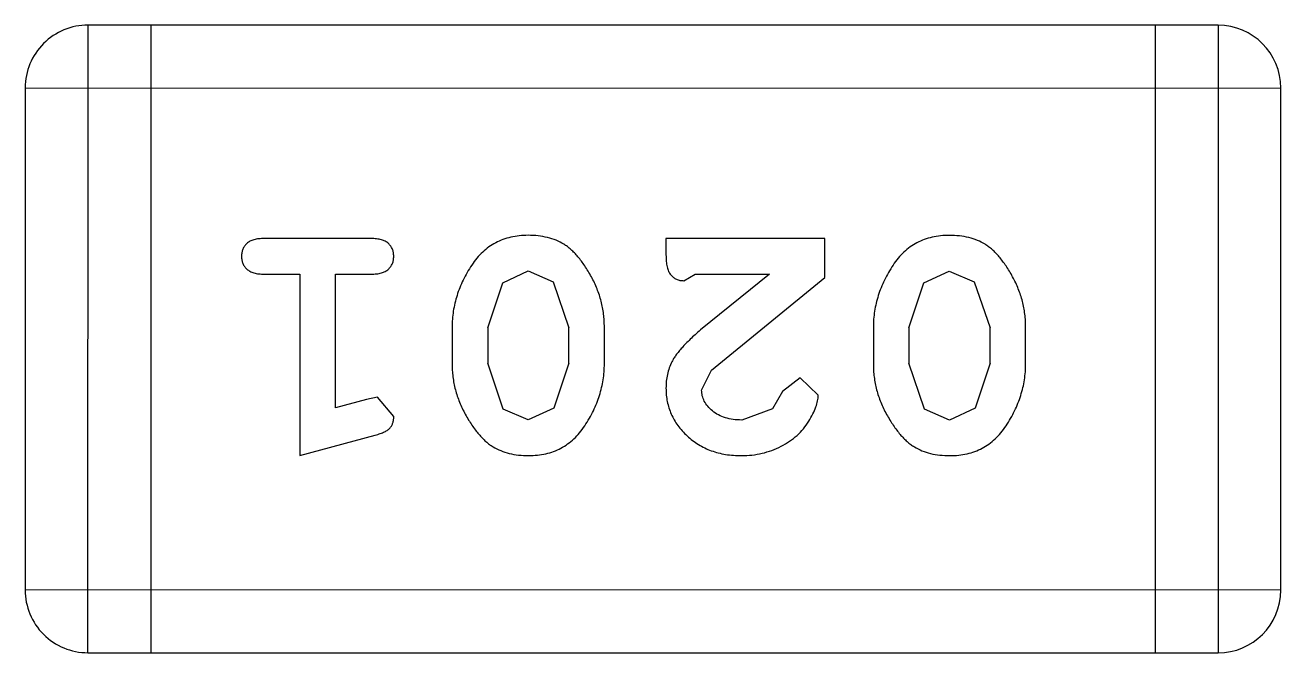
# Model space of a CAD drawing. Header units: millimetres. Extents: x 3 to 124, y -45 to 11.
# Drawn here: x 105.639 to 106.249, y -2.097 to -1.792 of the extents above; entities that cross this region are included whole.
import ezdxf

# ---------------------------------------------------------------- set-up
doc = ezdxf.new("R2010")
doc.units = ezdxf.units.MM
doc.header["$LTSCALE"] = 1.21
doc.header["$MEASUREMENT"] = 0
doc.layers.get('0').update_dxf_attribs({"linetype": 'CONTINUOUS'})

msp = doc.modelspace()

# ---------------------------------------------------------------- linework, layer by layer
at = {"color": 6, "linetype": 'Continuous'}
for p, q in [((105.6694, -2.09705), (105.66945, -1.79225)), ((106.21809, -1.79235), (105.66945, -1.79225)), ((105.69993, -1.79225), (105.69988, -2.09705)), ((106.18761, -1.79234), (106.18756, -2.09714)), ((106.21809, -1.79235), (106.21804, -2.09715)), ((105.63896, -1.82272), (105.63892, -2.06656)), ((105.63896, -1.82272), (106.24856, -1.82283)), ((106.24852, -2.06667), (106.24856, -1.82283)), ((105.80689, -1.89591), (105.75497, -1.8959)), ((105.95004, -1.89593), (105.95004, -1.9038)), ((106.02713, -1.89595), (105.95004, -1.89593)), ((106.02713, -1.91482), (106.02713, -1.89595)), ((105.75497, -1.9132), (105.77227, -1.9132)), ((105.77227, -1.9132), (105.77226, -2.0013)), ((105.78957, -1.97817), (105.78958, -1.91321)), ((105.78958, -1.91321), (105.80688, -1.91321)), ((105.87077, -1.91745), (105.88306, -1.91165)), ((105.88306, -1.91165), (105.8952, -1.91694)), ((105.95869, -1.91638), (105.9642, -1.91324)), ((105.9642, -1.91324), (106.00038, -1.91325)), ((106.00038, -1.91325), (105.9668, -1.94028)), ((106.07528, -1.91749), (106.08757, -1.91169)), ((106.08757, -1.91169), (106.09971, -1.91698)), ((105.86351, -1.93923), (105.87077, -1.91745)), ((105.8952, -1.91694), (105.90284, -1.93923)), ((105.97211, -1.9598), (106.02713, -1.91482)), ((106.06802, -1.93926), (106.07528, -1.91749)), ((106.09971, -1.91698), (106.10735, -1.93927)), ((105.84621, -1.93895), (105.8462, -1.9567)), ((105.86351, -1.93923), (105.86351, -1.95643)), ((105.90284, -1.95644), (105.90284, -1.93923)), ((105.92014, -1.95671), (105.92015, -1.93897)), ((106.05072, -1.93899), (106.05072, -1.95674)), ((106.06802, -1.93926), (106.06802, -1.95647)), ((106.10735, -1.95648), (106.10735, -1.93927)), ((106.12465, -1.95675), (106.12466, -1.939)), ((105.87108, -1.97873), (105.86351, -1.95643)), ((105.90284, -1.95644), (105.89558, -1.97822)), ((106.07559, -1.97877), (106.06802, -1.95647)), ((106.10735, -1.95648), (106.10009, -1.97826)), ((105.96734, -1.96951), (105.97211, -1.9598)), ((106.01515, -1.96359), (106.00666, -1.97015)), ((106.02397, -1.97202), (106.01515, -1.96359)), ((105.80459, -1.97402), (105.78957, -1.97817)), ((105.80999, -1.97299), (105.80459, -1.97402)), ((105.81788, -1.98226), (105.80999, -1.97299)), ((106.00666, -1.97015), (106.0017, -1.97866)), ((105.88322, -1.98402), (105.87108, -1.97873)), ((105.89558, -1.97822), (105.88322, -1.98402)), ((106.0017, -1.97866), (105.98683, -1.98404)), ((106.08773, -1.98405), (106.07559, -1.97877)), ((106.10009, -1.97826), (106.08773, -1.98405)), ((105.77226, -2.0013), (105.80884, -1.99143)), ((106.24852, -2.06667), (105.63892, -2.06656)), ((105.6694, -2.09705), (106.21804, -2.09715))]:
    msp.add_line(p, q, dxfattribs=at)
for centre, start, end in [((105.66944, -1.82273), 89.98961, 179.98961), ((106.21808, -1.82283), 359.98961, 89.98961), ((105.6694, -2.06657), 179.98961, 269.98961), ((106.21804, -2.06667), 269.98961, 359.98961)]:
    msp.add_arc(centre, 0.03048, start, end, dxfattribs=at)
for points, knots in [([(105.75497, -1.8959), (105.75408, -1.89592), (105.75239, -1.89596), (105.75007, -1.89643), (105.74811, -1.89714), (105.74657, -1.89823), (105.74539, -1.89955), (105.74456, -1.90107), (105.74405, -1.90275), (105.74399, -1.90394), (105.74396, -1.90455)], [0, 0, 0, 0, 0.169012, 0.317488, 0.445429, 0.560977, 0.67065, 0.776666, 0.88492, 1, 1, 1, 1]), ([(105.8179, -1.90456), (105.81786, -1.90395), (105.8178, -1.90277), (105.81729, -1.90108), (105.81646, -1.89958), (105.81531, -1.89823), (105.81375, -1.89716), (105.81179, -1.89644), (105.80946, -1.89597), (105.80778, -1.89593), (105.80689, -1.89591)], [0, 0, 0, 0, 0.115051, 0.223278, 0.329269, 0.437893, 0.554681, 0.682591, 0.83103, 1, 1, 1, 1]), ([(105.88311, -1.89435), (105.88167, -1.89438), (105.87885, -1.89446), (105.87476, -1.89517), (105.87092, -1.89629), (105.86734, -1.89788), (105.86402, -1.8999), (105.86098, -1.90243), (105.85817, -1.90537), (105.85572, -1.90876), (105.85352, -1.91235), (105.85156, -1.91602), (105.84991, -1.91974), (105.84855, -1.9235), (105.84752, -1.92731), (105.84674, -1.93115), (105.8463, -1.93504), (105.84624, -1.93765), (105.84621, -1.93895)], [0, 0, 0, 0, 0.067217, 0.131051, 0.19272, 0.252824, 0.312745, 0.373449, 0.436041, 0.501494, 0.567761, 0.632087, 0.695096, 0.757109, 0.817993, 0.878657, 0.939311, 1, 1, 1, 1]), ([(105.92015, -1.93897), (105.92013, -1.93789), (105.92009, -1.93577), (105.91978, -1.93259), (105.9193, -1.92946), (105.9186, -1.92637), (105.91774, -1.92332), (105.91659, -1.92033), (105.91534, -1.91736), (105.91386, -1.91449), (105.91229, -1.91175), (105.91067, -1.90921), (105.90902, -1.9069), (105.90738, -1.90479), (105.90568, -1.90293), (105.90398, -1.90126), (105.90224, -1.89983), (105.89988, -1.89824), (105.8967, -1.89663), (105.89251, -1.89532), (105.88794, -1.89449), (105.88475, -1.89439), (105.88311, -1.89435)], [0, 0, 0, 0, 0.049886, 0.09882, 0.148132, 0.19689, 0.246038, 0.295176, 0.345305, 0.395692, 0.445312, 0.491875, 0.535813, 0.577009, 0.616081, 0.652689, 0.687585, 0.720206, 0.785062, 0.85223, 0.923759, 1, 1, 1, 1]), ([(106.08762, -1.89438), (106.08618, -1.89442), (106.08336, -1.89449), (106.07927, -1.89521), (106.07543, -1.89633), (106.07186, -1.89792), (106.06853, -1.89994), (106.06549, -1.90246), (106.06268, -1.9054), (106.06023, -1.90879), (106.05803, -1.91239), (106.05607, -1.91606), (106.05442, -1.91978), (106.05306, -1.92354), (106.05203, -1.92735), (106.05126, -1.93119), (106.05081, -1.93508), (106.05075, -1.93769), (106.05072, -1.93899)], [0, 0, 0, 0, 0.067217, 0.131051, 0.19272, 0.252824, 0.312745, 0.373449, 0.436041, 0.501494, 0.567761, 0.632087, 0.695096, 0.757109, 0.817993, 0.878657, 0.939311, 1, 1, 1, 1]), ([(106.12466, -1.939), (106.12464, -1.93793), (106.1246, -1.9358), (106.12429, -1.93263), (106.12381, -1.9295), (106.12311, -1.9264), (106.12225, -1.92336), (106.12111, -1.92037), (106.11985, -1.9174), (106.11837, -1.91452), (106.1168, -1.91179), (106.11518, -1.90924), (106.11353, -1.90694), (106.11189, -1.90482), (106.11019, -1.90297), (106.10849, -1.90129), (106.10675, -1.89987), (106.10439, -1.89827), (106.10121, -1.89667), (106.09702, -1.89535), (106.09245, -1.89452), (106.08926, -1.89443), (106.08762, -1.89438)], [0, 0, 0, 0, 0.049886, 0.09882, 0.148132, 0.19689, 0.246038, 0.295176, 0.345305, 0.395692, 0.445312, 0.491875, 0.535813, 0.577009, 0.616081, 0.652689, 0.687585, 0.720206, 0.785062, 0.85223, 0.923759, 1, 1, 1, 1]), ([(105.74396, -1.90455), (105.74399, -1.90516), (105.74405, -1.90634), (105.74456, -1.90802), (105.7454, -1.90952), (105.74656, -1.91084), (105.74811, -1.91193), (105.75006, -1.91268), (105.75239, -1.91314), (105.75407, -1.91318), (105.75497, -1.9132)], [0, 0, 0, 0, 0.11517, 0.223509, 0.328254, 0.438012, 0.553651, 0.682263, 0.830856, 1, 1, 1, 1]), ([(105.80688, -1.91321), (105.80778, -1.91319), (105.80946, -1.91315), (105.81179, -1.91269), (105.81374, -1.91193), (105.81531, -1.91087), (105.81645, -1.90952), (105.8173, -1.90804), (105.8178, -1.90635), (105.81786, -1.90517), (105.8179, -1.90456)], [0, 0, 0, 0, 0.169102, 0.317658, 0.446239, 0.563118, 0.671828, 0.776546, 0.884858, 1, 1, 1, 1]), ([(105.95004, -1.9038), (105.95006, -1.90487), (105.9501, -1.90684), (105.95055, -1.90955), (105.95121, -1.9118), (105.95228, -1.91353), (105.95359, -1.91483), (105.95511, -1.91573), (105.95683, -1.91631), (105.95806, -1.91636), (105.95869, -1.91638)], [0, 0, 0, 0, 0.1844, 0.34094, 0.473574, 0.586824, 0.690029, 0.789175, 0.890445, 1, 1, 1, 1]), ([(105.9668, -1.94028), (105.96592, -1.94105), (105.96423, -1.94254), (105.96186, -1.94476), (105.95975, -1.94687), (105.95787, -1.94885), (105.95626, -1.95072), (105.95491, -1.95249), (105.95378, -1.95413), (105.95267, -1.95618), (105.95159, -1.95874), (105.95068, -1.9619), (105.95012, -1.9652), (105.95006, -1.96743), (105.95003, -1.96857)], [0, 0, 0, 0, 0.103002, 0.197728, 0.285279, 0.365235, 0.437224, 0.502446, 0.560545, 0.611446, 0.707576, 0.80349, 0.900532, 1, 1, 1, 1]), ([(105.8462, -1.9567), (105.84622, -1.95777), (105.84626, -1.95992), (105.84655, -1.96311), (105.84709, -1.96625), (105.84776, -1.96935), (105.84868, -1.9724), (105.84979, -1.97541), (105.85109, -1.97838), (105.85258, -1.98126), (105.85419, -1.98399), (105.85581, -1.98655), (105.85747, -1.98886), (105.85914, -1.99097), (105.86085, -1.99282), (105.86256, -1.99447), (105.86429, -1.9959), (105.86666, -1.99746), (105.86983, -1.99906), (105.874, -2.00038), (105.87855, -2.00117), (105.8817, -2.00127), (105.88334, -2.00132)], [0, 0, 0, 0, 0.049855, 0.099516, 0.148482, 0.19758, 0.246804, 0.296268, 0.346517, 0.397047, 0.446826, 0.49336, 0.537801, 0.579207, 0.617974, 0.654833, 0.689171, 0.722088, 0.786392, 0.853518, 0.924186, 1, 1, 1, 1]), ([(105.88334, -2.00132), (105.88477, -2.00128), (105.88758, -2.00121), (105.89167, -2.0005), (105.8955, -1.99938), (105.89908, -1.9978), (105.90238, -1.99573), (105.90543, -1.99322), (105.90822, -1.99025), (105.91068, -1.98686), (105.91288, -1.98327), (105.91481, -1.97959), (105.91647, -1.97589), (105.91779, -1.97212), (105.91886, -1.96833), (105.9196, -1.96449), (105.92006, -1.96062), (105.92011, -1.95802), (105.92014, -1.95671)], [0, 0, 0, 0, 0.06692, 0.130834, 0.19258, 0.252759, 0.312631, 0.373411, 0.436359, 0.501894, 0.568244, 0.632472, 0.69556, 0.757163, 0.818592, 0.878885, 0.939235, 1, 1, 1, 1]), ([(106.05072, -1.95674), (106.05074, -1.95781), (106.05077, -1.95996), (106.05106, -1.96314), (106.0516, -1.96628), (106.05227, -1.96939), (106.05319, -1.97244), (106.0543, -1.97545), (106.0556, -1.97842), (106.05709, -1.98129), (106.0587, -1.98402), (106.06032, -1.98658), (106.06198, -1.9889), (106.06365, -1.99101), (106.06536, -1.99286), (106.06707, -1.99451), (106.0688, -1.99594), (106.07117, -1.9975), (106.07434, -1.9991), (106.07851, -2.00041), (106.08306, -2.00121), (106.08621, -2.00131), (106.08785, -2.00136)], [0, 0, 0, 0, 0.049855, 0.099516, 0.148482, 0.19758, 0.246804, 0.296268, 0.346517, 0.397047, 0.446826, 0.49336, 0.537801, 0.579207, 0.617974, 0.654833, 0.689171, 0.722088, 0.786392, 0.853518, 0.924186, 1, 1, 1, 1]), ([(106.08785, -2.00136), (106.08929, -2.00132), (106.09209, -2.00125), (106.09618, -2.00053), (106.10001, -1.99941), (106.10359, -1.99783), (106.10689, -1.99576), (106.10994, -1.99326), (106.11273, -1.99029), (106.11519, -1.9869), (106.11739, -1.98331), (106.11932, -1.97963), (106.12098, -1.97593), (106.12231, -1.97215), (106.12337, -1.96837), (106.12411, -1.96453), (106.12457, -1.96065), (106.12463, -1.95806), (106.12465, -1.95675)], [0, 0, 0, 0, 0.06692, 0.130834, 0.19258, 0.252759, 0.312631, 0.373411, 0.436359, 0.501894, 0.568244, 0.632472, 0.69556, 0.757163, 0.818592, 0.878885, 0.939235, 1, 1, 1, 1]), ([(105.95003, -1.96857), (105.95007, -1.96968), (105.95014, -1.97188), (105.9506, -1.97512), (105.95143, -1.97822), (105.95255, -1.9812), (105.95402, -1.98405), (105.9558, -1.98677), (105.95791, -1.98936), (105.9603, -1.9918), (105.96295, -1.99403), (105.96579, -1.996), (105.96884, -1.99765), (105.97205, -1.99903), (105.97546, -2.00004), (105.97904, -2.00082), (105.98281, -2.00126), (105.98539, -2.00131), (105.9867, -2.00134)], [0, 0, 0, 0, 0.060981, 0.120256, 0.178148, 0.236115, 0.293993, 0.352864, 0.413358, 0.476056, 0.539296, 0.602396, 0.665116, 0.728325, 0.792919, 0.859317, 0.928302, 1, 1, 1, 1]), ([(105.98683, -1.98404), (105.98542, -1.98399), (105.98273, -1.98391), (105.97891, -1.98305), (105.97553, -1.98168), (105.97265, -1.97975), (105.97033, -1.97749), (105.96858, -1.97502), (105.96755, -1.97231), (105.96741, -1.97044), (105.96734, -1.96951)], [0, 0, 0, 0, 0.156344, 0.299348, 0.4327, 0.561, 0.682299, 0.791883, 0.89611, 1, 1, 1, 1]), ([(105.9867, -2.00134), (105.9884, -2.00128), (105.99175, -2.00117), (105.99669, -2.00031), (106.00144, -1.99888), (106.00593, -1.9969), (106.01008, -1.99447), (106.01372, -1.99159), (106.01687, -1.98835), (106.01939, -1.98478), (106.02135, -1.98121), (106.02282, -1.97789), (106.02375, -1.97487), (106.0239, -1.97292), (106.02397, -1.97202)], [0, 0, 0, 0, 0.098286, 0.193983, 0.289056, 0.384352, 0.477435, 0.566197, 0.652355, 0.737986, 0.818188, 0.887401, 0.94802, 1, 1, 1, 1]), ([(105.80884, -1.99143), (105.80968, -1.99117), (105.81125, -1.9907), (105.81333, -1.98985), (105.81496, -1.98894), (105.81615, -1.98792), (105.81695, -1.98674), (105.81749, -1.9854), (105.81785, -1.98389), (105.81787, -1.98282), (105.81788, -1.98226)], [0, 0, 0, 0, 0.187321, 0.344927, 0.475328, 0.579604, 0.674244, 0.773631, 0.882025, 1, 1, 1, 1])]:
    msp.add_open_spline(points, degree=3, knots=knots, dxfattribs=at)

doc.saveas('drawing.dxf')
